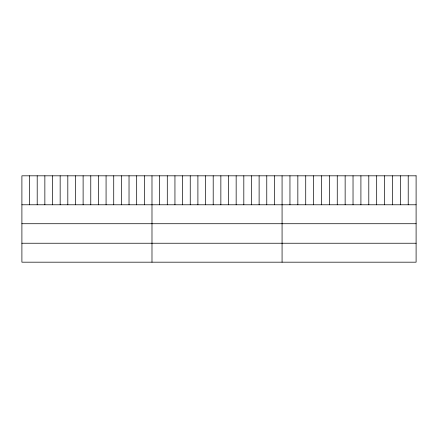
<?xml version="1.0" encoding="UTF-8"?>
<svg xmlns="http://www.w3.org/2000/svg" width="438" height="438" viewBox="0 0 438 438"><rect width="100%" height="100%" fill="white"/><g stroke="black" fill="none" stroke-linecap="round" stroke-linejoin="round"><path stroke-width="0.66" d="M21.9 204.781L416.1 204.781M21.9 223.725L416.1 223.725M21.9 243.238L416.1 243.238M408.216 175.819L408.216 204.781M400.332 175.819L400.332 204.781M392.448 175.819L392.448 204.781M384.564 175.819L384.564 204.781M376.68 175.819L376.68 204.781M368.796 175.819L368.796 204.781M360.912 175.819L360.912 204.781M353.028 175.819L353.028 204.781M345.144 175.819L345.144 204.781M337.26 175.819L337.26 204.781M329.376 175.819L329.376 204.781M321.492 175.819L321.492 204.781M313.608 175.819L313.608 204.781M305.724 175.819L305.724 204.781M297.84 175.819L297.84 204.781M289.956 175.819L289.956 204.781M282.072 175.819L282.072 262.181M274.418 175.819L274.418 204.781M266.769 175.819L266.769 204.781M259.115 175.819L259.115 204.781M251.461 175.819L251.461 204.781M243.813 175.819L243.813 204.781M236.159 175.819L236.159 204.781M228.505 175.819L228.505 204.781M220.856 175.819L220.856 204.781M213.202 175.819L213.202 204.781M205.553 175.819L205.553 204.781M197.899 175.819L197.899 204.781M190.245 175.819L190.245 204.781M182.597 175.819L182.597 204.781M174.943 175.819L174.943 204.781M167.289 175.819L167.289 204.781M159.64 175.819L159.64 204.781M151.986 175.819L151.986 262.181M144.332 175.819L144.332 204.781M136.683 175.819L136.683 204.781M129.029 175.819L129.029 204.781M121.375 175.819L121.375 204.781M113.727 175.819L113.727 204.781M106.073 175.819L106.073 204.781M98.419 175.819L98.419 204.781M90.77 175.819L90.77 204.781M83.116 175.819L83.116 204.781M75.467 175.819L75.467 204.781M67.813 175.819L67.813 204.781M60.159 175.819L60.159 204.781M52.511 175.819L52.511 204.781M44.857 175.819L44.857 204.781M37.203 175.819L37.203 204.781M29.554 175.819L29.554 204.781M416.1 175.819L21.9 175.819L21.9 262.181L416.1 262.181L416.1 175.819"/></g></svg>
